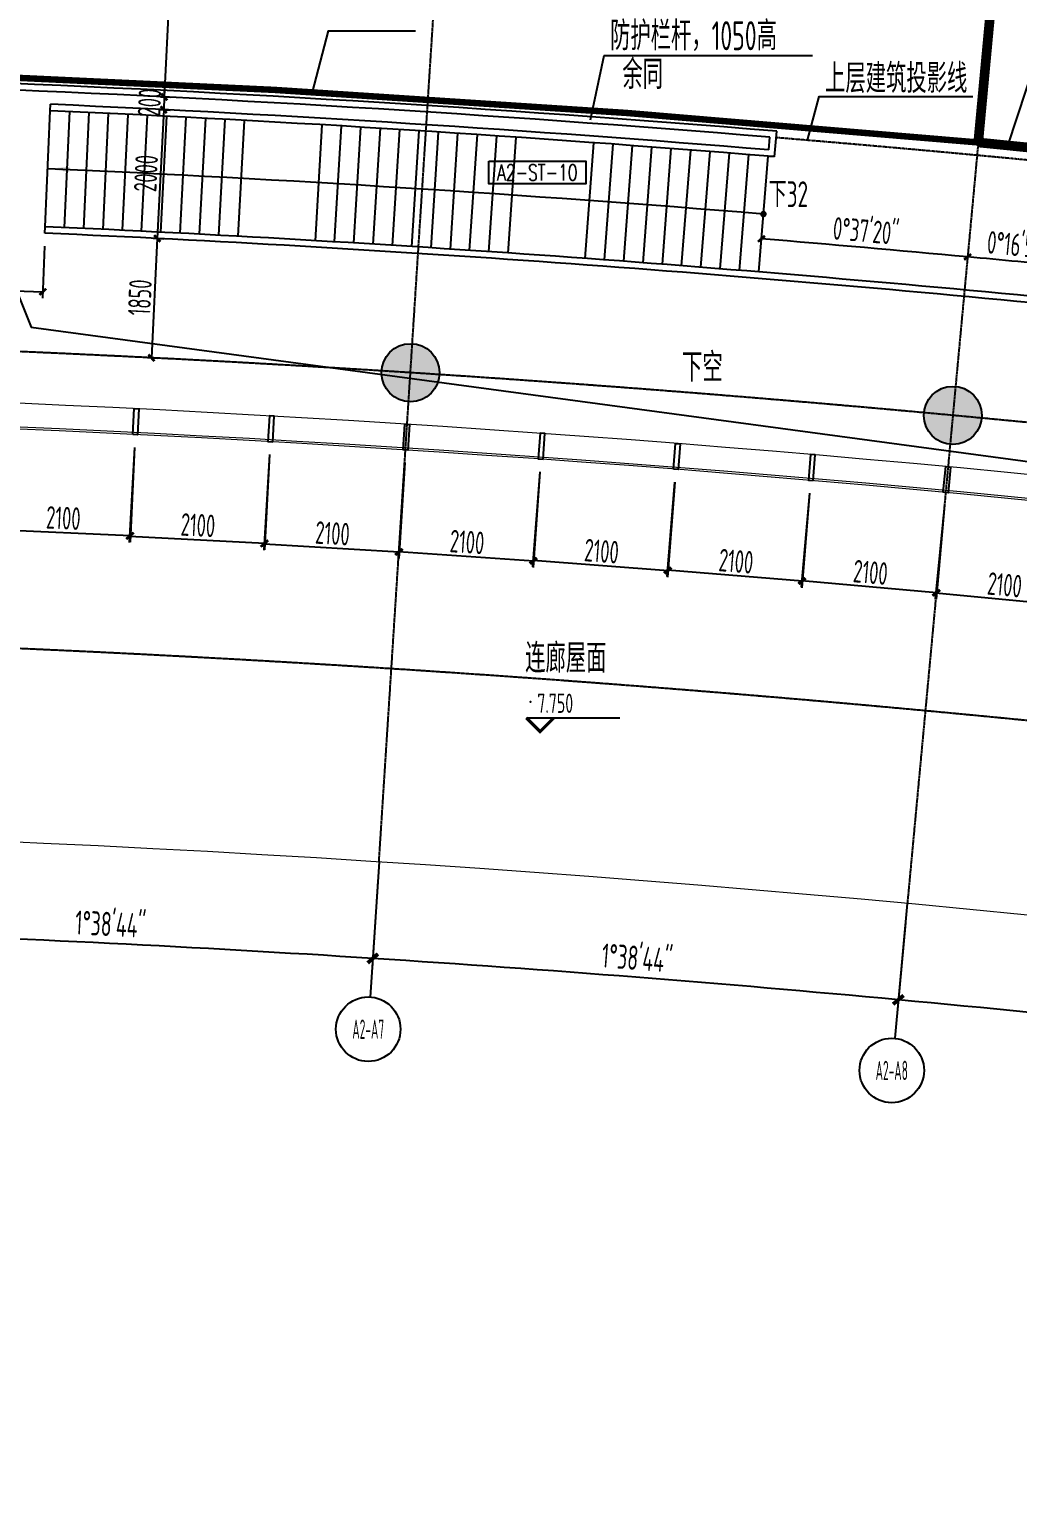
# Model space of a CAD drawing. Header units: millimetres. Extents: x 11515858 to 24947533, y -12784974 to -6116114.
# Drawn here: x 11791663 to 11806993, y -6418313 to -6395756 of the extents above; entities that cross this region are included whole.
import ezdxf
from ezdxf.enums import TextEntityAlignment as Align

# ---------------------------------------------------------------- set-up
doc = ezdxf.new("R2010")
doc.units = ezdxf.units.MM
doc.header["$LTSCALE"] = 10
for name, pattern in [('A2-RG-AXIS$0$CENTER', [2, 1.25, -0.25, 0.25, -0.25]), ('A2-RG-AXIS$0$DOTE', [2.42, 2, -0.2, 0.02, -0.2]), ('A2-RI-F2$0$DASHDOT2', [0.5, 0.25, -0.125, 0, -0.125]), ('A2-RI-F2$0$DASHED2', [0.375, 0.25, -0.125]), ('A2-RI-F2$0$HIDDEN2', [0.1875, 0.125, -0.0625])]:
    doc.linetypes.add(name, pattern=pattern)
for name, color, linetype in [('A2-RB-F2$0$$34$A-DIMS-100', 1, 'Continuous'), ('A2-RB-F2$0$A-DIMS-100', 1, 'Continuous'), ('A2-RG-AXIS$0$A-AXIS', 1, 'Continuous'), ('A2-RG-AXIS$0$A-DIMS-100', 1, 'Continuous'), ('A2-RG-AXIS$0$A-GRID', 1, 'A2-RG-AXIS$0$CENTER'), ('A2-RG-AXIS$0$A-SYMB', 4, 'Continuous'), ('A2-RI-F2$0$$1$A-SYMB-NUMB-T', 4, 'Continuous'), ('A2-RI-F2$0$$3$A-SYMB', 4, 'Continuous'), ('A2-RI-F2$0$A-DOOR-ROLL', 2, 'A2-RI-F2$0$DASHED2'), ('A2-RI-F2$0$A-FIRE', 30, 'Continuous'), ('A2-RI-F2$0$A-STRS', 50, 'Continuous'), ('A2-RI-F2$0$A-STRS-HRAL', 80, 'Continuous'), ('A2-RI-F2$0$A-SYMB', 4, 'Continuous'), ('A2-RI-F2$0$A-SYMB-AREA', 4, 'Continuous'), ('A2-RI-F2$0$A-SYMB-NAME', 4, 'Continuous'), ('A2-RI-F2$0$A-SYMB-VOID', 35, 'Continuous'), ('A2-RI-F2$0$an-flor-abov', 2, 'A2-RI-F2$0$HIDDEN2'), ('A2-RI-F2$0$an-wndw-mull-v', 3, 'Continuous'), ('A2-RS-F2$0$A-HATH-GRAY', 8, 'Continuous'), ('A2-RS-F2$0$A-WALL-CONC', 6, 'Continuous'), ('A2-RV-F2$0$A-STRS', 50, 'Continuous'), ('A2-RV-F2$0$A-STRS-HRAL', 80, 'Continuous'), ('A2-RV-F2$0$A-SYMB-AREA', 4, 'Continuous'), ('A2-RV-F2$0$A-SYMB-NAME', 4, 'Continuous'), ('A2-RV-F2$0$AUDIT_D_120618114340-341', 1, 'Continuous')]:
    doc.layers.add(name, color=color, linetype=linetype)
for name, color, linetype, lineweight in [('A2-RI-F2$0$A-DETL-LLIN', 3, 'Continuous', 5), ('A2-RI-F2$0$A-FLOR-STRS', 2, 'Continuous', 5), ('A2-RI-F2$0$A-GLAZ', 140, 'Continuous', 5)]:
    doc.layers.add(name, color=color, linetype=linetype, lineweight=lineweight)
doc.styles.add('A2-RB-F2$0$$0$XD2008', font='hzs.shx', dxfattribs={"width": 0.7, "bigfont": 'hztxt.shx'})
doc.styles.add('A2-RB-F2$0$XD2008', font='hzs.shx', dxfattribs={"width": 0.7, "bigfont": 'hztxt.shx'})
doc.styles.add('A2-RG-AXIS$0$ECADI', font='hzs.shx', dxfattribs={"width": 0.7, "bigfont": 'hztxt.shx'})
doc.styles.add('A2-RG-AXIS$0$XD2008', font='hzs.shx', dxfattribs={"width": 0.7, "bigfont": 'hztxt.shx'})
doc.styles.add('A2-RI-F2$0$$1$ECADI-TXT', font='simplex.shx', dxfattribs={"bigfont": 'hztxt.shx'})
doc.styles.add('A2-RI-F2$0$ECADI', font='hzs.shx', dxfattribs={"width": 0.7, "bigfont": 'hztxt.shx'})
doc.styles.add('A2-RI-F2$0$XD2008', font='hzs.shx', dxfattribs={"width": 0.7, "bigfont": 'hztxt.shx'})
doc.styles.add('A2-RV-F2$0$ECADI', font='hzs.shx', dxfattribs={"width": 0.7, "bigfont": 'hztxt.shx'})
doc.dimstyles.new('A2-RB-F2$0$$0$XD100$0', dxfattribs={"dimscale": 100, "dimtxt": 3.5, "dimasz": 1, "dimexe": 1, "dimexo": 2, "dimgap": 0.5, "dimtad": 1, "dimdec": 0, "dimdsep": 46, "dimtxsty": 'A2-RB-F2$0$$0$XD2008', "dimblk1": 'A2-RB-F2$0$$20$_ArchTick', "dimblk2": 'A2-RB-F2$0$$20$_ArchTick', "dimsah": 1, "dimcen": 2.5, "dimclrt": 4, "dimaunit": 1, "dimadec": 0, "dimazin": 0, "dimtfac": 1, "dimtdec": 0, "dimtix": 1, "dimtmove": 2, "dimatfit": 3, "dimfxl": 0, "dimtolj": 1, "dimtzin": 0, "dimarcsym": 0})
doc.dimstyles.new('A2-RB-F2$0$XD100$0', dxfattribs={"dimscale": 100, "dimtxt": 3.5, "dimasz": 1, "dimexe": 1, "dimexo": 2, "dimgap": 0.5, "dimtad": 1, "dimdec": 0, "dimdsep": 46, "dimtxsty": 'A2-RB-F2$0$XD2008', "dimblk1": 'A2-RB-F2$0$_ArchTick', "dimblk2": 'A2-RB-F2$0$_ArchTick', "dimsah": 1, "dimcen": 2.5, "dimclrt": 4, "dimaunit": 1, "dimadec": 0, "dimazin": 0, "dimtfac": 1, "dimtdec": 0, "dimtix": 1, "dimtmove": 1, "dimatfit": 3, "dimfxl": 0, "dimtolj": 1, "dimtzin": 0, "dimarcsym": 0})
doc.dimstyles.new('A2-RG-AXIS$0$XD150', dxfattribs={"dimscale": 300, "dimtxt": 2.5, "dimasz": 1.5, "dimexe": 1, "dimexo": 2, "dimgap": 0.5, "dimtad": 1, "dimdec": 0, "dimdsep": 46, "dimtxsty": 'A2-RG-AXIS$0$XD2008', "dimcen": 2.5, "dimclrt": 4, "dimaunit": 1, "dimadec": 3, "dimazin": 0, "dimtfac": 1, "dimtdec": 0, "dimtmove": 2, "dimatfit": 3, "dimfxl": 0, "dimtolj": 1, "dimtzin": 0, "dimarcsym": 0})

# ---------------------------------------------------------------- blocks, each defined once
blk = doc.blocks.new('A2-RG-AXIS$0$ECADI-TAG-GRID')
at = {"color": 13}
blk.add_circle((0, 0), 5, dxfattribs=at)
at = {"style": 'A2-RG-AXIS$0$ECADI', "width": 0.7}
blk.add_attdef('GRID', text='', height=5, dxfattribs=at).set_placement((0, 0), align=Align.MIDDLE)
blk = doc.blocks.new('A2-RG-AXIS$0$_ArchTick')
at = {"color": 0, "linetype": 'ByBlock', "const_width": 0.4}
blk.add_lwpolyline([(-0.5, -0.5), (0.5, 0.5)], dxfattribs=at)
blk = doc.blocks.new('*D1232')
at = {"layer": 'A2-RG-AXIS$0$A-DIMS-100', "color": 0, "lineweight": -2, "ltscale": 3, "transparency": 16777216}
for p, q in [((11788872, -6408559), (11788824, -6409908)), ((11797069, -6408968), (11796982, -6410315))]:
    blk.add_line(p, q, dxfattribs=at)
blk.add_arc((11778731, -6694179), 284600, 86.32117, 87.96659, dxfattribs=at)
at = {"layer": 'Defpoints', "color": 0, "ltscale": 3, "transparency": 16777216}
for p in [(11788882, -6408259), (11797088, -6408668), (11794272, -6410003), (11778731, -6694179)]:
    blk.add_point(p, dxfattribs=at)
at = {"layer": 'A2-RG-AXIS$0$A-DIMS-100', "color": 0, "lineweight": -2, "ltscale": 3, "transparency": 16777216, "xscale": 150, "yscale": 150, "zscale": 150}
for p, rotation in [((11788829, -6409758), 177.9665933294709), ((11796992, -6410165), 356.3211745693902)]:
    blk.add_blockref('A2-RG-AXIS$0$_ArchTick', p, dxfattribs=dict(at, rotation=rotation))
at = {"layer": 'A2-RG-AXIS$0$A-DIMS-100', "color": 4, "ltscale": 3, "transparency": 16777216, "insert": (11792927, -6409634), "char_height": 375, "attachment_point": 5, "rotation": 357.1439, "style": 'A2-RG-AXIS$0$XD2008'}
blk.add_mtext('\\A1;1°38\'44"', dxfattribs=at)
blk = doc.blocks.new('*D1234')
at = {"layer": 'A2-RG-AXIS$0$A-DIMS-100', "color": 0, "lineweight": -2, "ltscale": 3, "transparency": 16777216}
for p, q in [((11797069, -6408968), (11796982, -6410315)), ((11805251, -6409612), (11805125, -6410956))]:
    blk.add_line(p, q, dxfattribs=at)
blk.add_arc((11778731, -6694179), 284600, 84.67576, 86.32117, dxfattribs=at)
at = {"layer": 'Defpoints', "color": 0, "ltscale": 3, "transparency": 16777216}
for p in [(11797088, -6408668), (11805278, -6409313), (11802425, -6410567), (11778731, -6694179)]:
    blk.add_point(p, dxfattribs=at)
at = {"layer": 'A2-RG-AXIS$0$A-DIMS-100', "color": 0, "lineweight": -2, "ltscale": 3, "transparency": 16777216, "xscale": 150, "yscale": 150, "zscale": 150}
for p, rotation in [((11796992, -6410165), 176.3211745693895), ((11805139, -6410807), 354.6757558073726)]:
    blk.add_blockref('A2-RG-AXIS$0$_ArchTick', p, dxfattribs=dict(at, rotation=rotation))
at = {"layer": 'A2-RG-AXIS$0$A-DIMS-100', "color": 4, "ltscale": 3, "transparency": 16777216, "insert": (11801091, -6410159), "char_height": 375, "attachment_point": 5, "rotation": 355.4985, "style": 'A2-RG-AXIS$0$XD2008'}
blk.add_mtext('\\A1;1°38\'44"', dxfattribs=at)
blk = doc.blocks.new('*D1236')
at = {"layer": 'A2-RG-AXIS$0$A-DIMS-100', "color": 0, "lineweight": -2, "ltscale": 3, "transparency": 16777216}
for p, q in [((11805251, -6409612), (11805125, -6410956)), ((11813411, -6410491), (11813247, -6411831))]:
    blk.add_line(p, q, dxfattribs=at)
blk.add_arc((11778731, -6694179), 284600, 83.03033, 84.67575, dxfattribs=at)
at = {"layer": 'Defpoints', "color": 0, "ltscale": 3, "transparency": 16777216}
for p in [(11805278, -6409313), (11813447, -6410193), (11810559, -6411364), (11778731, -6694179)]:
    blk.add_point(p, dxfattribs=at)
at = {"layer": 'A2-RG-AXIS$0$A-DIMS-100', "color": 0, "lineweight": -2, "ltscale": 3, "transparency": 16777216, "xscale": 150, "yscale": 150, "zscale": 150}
for p, rotation in [((11805139, -6410807), 174.6757533726868), ((11813265, -6411682), 353.0303346106688)]:
    blk.add_blockref('A2-RG-AXIS$0$_ArchTick', p, dxfattribs=dict(at, rotation=rotation))
at = {"layer": 'A2-RG-AXIS$0$A-DIMS-100', "color": 4, "ltscale": 3, "transparency": 16777216, "insert": (11809237, -6410919), "char_height": 375, "attachment_point": 5, "rotation": 353.853, "style": 'A2-RG-AXIS$0$XD2008'}
blk.add_mtext('\\A1;1°38\'44"', dxfattribs=at)
blk = doc.blocks.new('A2-RV-F2$0$5erhfh')
at = {"layer": 'A2-RV-F2$0$A-SYMB-AREA', "style": 'A2-RV-F2$0$ECADI', "width": 0.7}
blk.add_attdef('340M2', text='', height=2.5, dxfattribs=at).set_placement((0, 1.25), align=Align.MIDDLE_LEFT)
at = {"layer": 'A2-RV-F2$0$A-SYMB-NAME', "style": 'A2-RV-F2$0$ECADI', "width": 0.7}
blk.add_attdef('CHINESENAME', (-12.29, 3.09), '', height=4.5, dxfattribs=at)
blk = doc.blocks.new('A2-RV-F2')
at = {"layer": 'A2-RV-F2$0$A-STRS'}
blk.add_line((11802676, -6399497), (11802821, -6397703), dxfattribs=at)
for points in [[(11791912, -6398820), (11791992, -6397022)], [(11792211, -6398834), (11792293, -6397036)], [(11792511, -6398848), (11792595, -6397050)], [(11792810, -6398862), (11792896, -6397064)], [(11793109, -6398876), (11793197, -6397078)], [(11793408, -6398891), (11793498, -6397093)], [(11793708, -6398906), (11793799, -6397108)], [(11794007, -6398921), (11794100, -6397124)], [(11794306, -6398937), (11794401, -6397139)], [(11794605, -6398953), (11794702, -6397155)], [(11794904, -6398969), (11795003, -6397172)], [(11796101, -6399037), (11796207, -6397240)], [(11796400, -6399055), (11796507, -6397258)], [(11796699, -6399073), (11796808, -6397276)], [(11796998, -6399091), (11797109, -6397295)], [(11797297, -6399110), (11797410, -6397313)], [(11797596, -6399129), (11797711, -6397332)], [(11797895, -6399148), (11798012, -6397352)], [(11798194, -6399168), (11798312, -6397372)], [(11798493, -6399187), (11798613, -6397392)], [(11798792, -6399208), (11798914, -6397412)], [(11799091, -6399228), (11799215, -6397432)], [(11800286, -6399313), (11800417, -6397518)], [(11800585, -6399335), (11800718, -6397540)], [(11800884, -6399357), (11801018, -6397562)], [(11801182, -6399380), (11801319, -6397585)], [(11801481, -6399403), (11801619, -6397608)], [(11801780, -6399426), (11801920, -6397631)], [(11802078, -6399449), (11802220, -6397655)], [(11802377, -6399473), (11802521, -6397679)], [(11802974, -6399522), (11803122, -6397728)]]:
    blk.add_lwpolyline(points, dxfattribs=at)
at = {"layer": 'A2-RV-F2$0$A-STRS-HRAL', "ltscale": 0.25}
for p, q in [((11791992, -6397022), (11791997, -6396922)), ((11791908, -6398920), (11791912, -6398820))]:
    blk.add_line(p, q, dxfattribs=at)
for points in [[(11803122, -6397728, 0.009374), (11791992, -6397022)], [(11807714, -6400051, 0.013407), (11791908, -6398920)], [(11807724, -6399951, 0.013407), (11791912, -6398820)]]:
    blk.add_lwpolyline(points, format="xyb", dxfattribs=at)
blk.add_arc((11778739, -6694177), 297550, 85.29807, 87.4463, dxfattribs=at)
at = {"layer": 'A2-RV-F2$0$AUDIT_D_120618114340-341', "extrusion": (0, 0, -1), "const_width": 50}
blk.add_lwpolyline([(-11803066, -6398607, 1), (-11803030, -6398642, 1)], format="xyb", close=True, dxfattribs=at)
at = {"layer": 'A2-RV-F2$0$AUDIT_D_120618114340-341'}
blk.add_arc((11778739, -6694177), 296550, 85.29807, 87.4463, dxfattribs=at)
at = {"layer": 'A2-RV-F2$0$AUDIT_D_120618114340-341', "extrusion": (0, 0, -1)}
blk.add_solid([(-11792287, -6397975), (-11792290, -6397891), (-11791952, -6397921)], dxfattribs=at)
ref = blk.add_blockref('A2-RV-F2$0$5erhfh', (11804886, -6398608), dxfattribs=dict(xscale=100, yscale=100, zscale=100))
ref.add_attrib('CHINESENAME', '下32', (11803129, -6398516), dxfattribs={"layer": 'A2-RV-F2$0$A-SYMB-NAME', "height": 400, "style": 'A2-RV-F2$0$ECADI', "width": 0.7})
blk = doc.blocks.new('A2-RB-F2$0$_ArchTick')
at = {"color": 0, "linetype": 'ByBlock', "const_width": 0.4}
blk.add_lwpolyline([(-0.5, -0.5), (0.5, 0.5)], dxfattribs=at)
blk = doc.blocks.new('*D1803')
at = {"layer": 'A2-RB-F2$0$A-DIMS-100', "color": 0, "lineweight": -2, "transparency": 16777216}
for p, q in [((11790110, -6399059), (11790082, -6399868)), ((11791901, -6399120), (11791873, -6399930)), ((11790085, -6399769), (11791876, -6399830))]:
    blk.add_line(p, q, dxfattribs=at)
at = {"layer": 'Defpoints', "color": 0, "transparency": 16777216}
for p in [(11790116, -6398859), (11791908, -6398920), (11791876, -6399830)]:
    blk.add_point(p, dxfattribs=at)
at = {"layer": 'A2-RB-F2$0$A-DIMS-100', "color": 0, "lineweight": -2, "transparency": 16777216, "xscale": 100, "yscale": 100, "zscale": 100}
for p, rotation in [((11790085, -6399769), 178.0366579904577), ((11791876, -6399830), 358.0366579904577)]:
    blk.add_blockref('A2-RB-F2$0$_ArchTick', p, dxfattribs=dict(at, rotation=rotation))
at = {"layer": 'A2-RB-F2$0$A-DIMS-100', "color": 4, "transparency": 16777216, "insert": (11790989, -6399574), "char_height": 350, "attachment_point": 5, "rotation": 358.0367, "style": 'A2-RB-F2$0$XD2008'}
blk.add_mtext('\\A1;1792', dxfattribs=at)
blk = doc.blocks.new('*D1804')
at = {"layer": 'A2-RB-F2$0$A-DIMS-100', "color": 0, "lineweight": -2, "transparency": 16777216}
for p, q in [((11793911, -6393762), (11793759, -6396808)), ((11793849, -6393759), (11794011, -6393767)), ((11793698, -6396805), (11793859, -6396813))]:
    blk.add_line(p, q, dxfattribs=at)
at = {"layer": 'Defpoints', "color": 0, "transparency": 16777216}
for p in [(11793649, -6393749), (11793498, -6396795), (11793759, -6396808)]:
    blk.add_point(p, dxfattribs=at)
at = {"layer": 'A2-RB-F2$0$A-DIMS-100', "color": 0, "lineweight": -2, "transparency": 16777216, "xscale": 100, "yscale": 100, "zscale": 100}
for p, rotation in [((11793911, -6393762), 87.1571578626496), ((11793759, -6396808), 267.1571578626496)]:
    blk.add_blockref('A2-RB-F2$0$_ArchTick', p, dxfattribs=dict(at, rotation=rotation))
at = {"layer": 'A2-RB-F2$0$A-DIMS-100', "color": 4, "transparency": 16777216, "insert": (11793610, -6395274), "char_height": 350, "attachment_point": 5, "rotation": 87.1572, "style": 'A2-RB-F2$0$XD2008'}
blk.add_mtext('\\A1;3050', dxfattribs=at)
blk = doc.blocks.new('*D1832')
at = {"layer": 'A2-RB-F2$0$A-DIMS-100', "color": 0, "lineweight": -2, "transparency": 16777216}
for p, q in [((11805853, -6403140), (11805712, -6404595)), ((11807943, -6403343), (11807802, -6404798)), ((11805721, -6404496), (11807811, -6404699))]:
    blk.add_line(p, q, dxfattribs=at)
at = {"layer": 'Defpoints', "color": 0, "transparency": 16777216}
for p in [(11805872, -6402941), (11807962, -6403144), (11807811, -6404699)]:
    blk.add_point(p, dxfattribs=at)
at = {"layer": 'A2-RB-F2$0$A-DIMS-100', "color": 0, "lineweight": -2, "transparency": 16777216, "xscale": 100, "yscale": 100, "zscale": 100}
for p, rotation in [((11805721, -6404496), 174.4515361555183), ((11807811, -6404699), 354.4515361555183)]:
    blk.add_blockref('A2-RB-F2$0$_ArchTick', p, dxfattribs=dict(at, rotation=rotation))
at = {"layer": 'A2-RB-F2$0$A-DIMS-100', "color": 4, "transparency": 16777216, "insert": (11806788, -6404373), "char_height": 350, "attachment_point": 5, "rotation": 354.4515, "style": 'A2-RB-F2$0$XD2008'}
blk.add_mtext('\\A1;2100', dxfattribs=at)
blk = doc.blocks.new('*D1764')
at = {"layer": 'A2-RB-F2$0$A-DIMS-100', "color": 0, "lineweight": -2, "transparency": 16777216}
for p, q in [((11791198, -6402145), (11791131, -6403613)), ((11793296, -6402242), (11793229, -6403710)), ((11791135, -6403513), (11793233, -6403610))]:
    blk.add_line(p, q, dxfattribs=at)
at = {"layer": 'Defpoints', "color": 0, "transparency": 16777216}
for p in [(11791208, -6401946), (11793305, -6402042), (11793233, -6403610)]:
    blk.add_point(p, dxfattribs=at)
at = {"layer": 'A2-RB-F2$0$A-DIMS-100', "color": 0, "lineweight": -2, "transparency": 16777216, "xscale": 100, "yscale": 100, "zscale": 100}
for p, rotation in [((11791135, -6403513), 177.3681216266488), ((11793233, -6403610), 357.3681216266488)]:
    blk.add_blockref('A2-RB-F2$0$_ArchTick', p, dxfattribs=dict(at, rotation=rotation))
at = {"layer": 'A2-RB-F2$0$A-DIMS-100', "color": 4, "transparency": 16777216, "insert": (11792195, -6403337), "char_height": 350, "attachment_point": 5, "rotation": 357.3681, "style": 'A2-RB-F2$0$XD2008'}
blk.add_mtext('\\A1;2100', dxfattribs=at)
blk = doc.blocks.new('*D1765')
at = {"layer": 'A2-RB-F2$0$A-DIMS-100', "color": 0, "lineweight": -2, "transparency": 16777216}
for p, q in [((11793295, -6402242), (11793216, -6403717)), ((11795392, -6402354), (11795313, -6403829)), ((11793221, -6403617), (11795318, -6403729))]:
    blk.add_line(p, q, dxfattribs=at)
at = {"layer": 'Defpoints', "color": 0, "transparency": 16777216}
for p in [(11793305, -6402042), (11795402, -6402154), (11795318, -6403729)]:
    blk.add_point(p, dxfattribs=at)
at = {"layer": 'A2-RB-F2$0$A-DIMS-100', "color": 0, "lineweight": -2, "transparency": 16777216, "xscale": 100, "yscale": 100, "zscale": 100}
for p, rotation in [((11793221, -6403617), 176.9382051609587), ((11795318, -6403729), 356.9382051609587)]:
    blk.add_blockref('A2-RB-F2$0$_ArchTick', p, dxfattribs=dict(at, rotation=rotation))
at = {"layer": 'A2-RB-F2$0$A-DIMS-100', "color": 4, "transparency": 16777216, "insert": (11794282, -6403448), "char_height": 350, "attachment_point": 5, "rotation": 356.9382, "style": 'A2-RB-F2$0$XD2008'}
blk.add_mtext('\\A1;2100', dxfattribs=at)
blk = doc.blocks.new('*D1766')
at = {"layer": 'A2-RB-F2$0$A-DIMS-100', "color": 0, "lineweight": -2, "transparency": 16777216}
for p, q in [((11795390, -6402354), (11795300, -6403836)), ((11797486, -6402481), (11797396, -6403963)), ((11795306, -6403736), (11797403, -6403863))]:
    blk.add_line(p, q, dxfattribs=at)
at = {"layer": 'Defpoints', "color": 0, "transparency": 16777216}
for p in [(11795402, -6402154), (11797499, -6402281), (11797403, -6403863)]:
    blk.add_point(p, dxfattribs=at)
at = {"layer": 'A2-RB-F2$0$A-DIMS-100', "color": 0, "lineweight": -2, "transparency": 16777216, "xscale": 100, "yscale": 100, "zscale": 100}
for p, rotation in [((11795306, -6403736), 176.5268479951667), ((11797403, -6403863), 356.5268479951667)]:
    blk.add_blockref('A2-RB-F2$0$_ArchTick', p, dxfattribs=dict(at, rotation=rotation))
at = {"layer": 'A2-RB-F2$0$A-DIMS-100', "color": 4, "transparency": 16777216, "insert": (11796368, -6403575), "char_height": 350, "attachment_point": 5, "rotation": 356.5268, "style": 'A2-RB-F2$0$XD2008'}
blk.add_mtext('\\A1;2100', dxfattribs=at)
blk = doc.blocks.new('*D1767')
at = {"layer": 'A2-RB-F2$0$A-DIMS-100', "color": 0, "lineweight": -2, "transparency": 16777216}
for p, q in [((11803763, -6402953), (11803633, -6404410)), ((11805855, -6403140), (11805725, -6404597)), ((11805733, -6404497), (11803642, -6404310))]:
    blk.add_line(p, q, dxfattribs=at)
at = {"layer": 'Defpoints', "color": 0, "transparency": 16777216}
for p in [(11803781, -6402754), (11805872, -6402941), (11803642, -6404310)]:
    blk.add_point(p, dxfattribs=at)
at = {"layer": 'A2-RB-F2$0$A-DIMS-100', "color": 0, "lineweight": -2, "transparency": 16777216, "xscale": 100, "yscale": 100, "zscale": 100}
for p, rotation in [((11803642, -6404310), 174.899973557483), ((11805733, -6404497), 354.899973557483)]:
    blk.add_blockref('A2-RB-F2$0$_ArchTick', p, dxfattribs=dict(at, rotation=rotation))
at = {"layer": 'A2-RB-F2$0$A-DIMS-100', "color": 4, "transparency": 16777216, "insert": (11804708, -6404180), "char_height": 350, "attachment_point": 5, "rotation": 354.9, "style": 'A2-RB-F2$0$XD2008'}
blk.add_mtext('\\A1;2100', dxfattribs=at)
blk = doc.blocks.new('*D1768')
at = {"layer": 'A2-RB-F2$0$A-DIMS-100', "color": 0, "lineweight": -2, "transparency": 16777216}
for p, q in [((11801671, -6402780), (11801550, -6404245)), ((11803764, -6402953), (11803643, -6404418)), ((11803651, -6404318), (11801559, -6404145))]:
    blk.add_line(p, q, dxfattribs=at)
at = {"layer": 'Defpoints', "color": 0, "transparency": 16777216}
for p in [(11801688, -6402581), (11803781, -6402754), (11801559, -6404145)]:
    blk.add_point(p, dxfattribs=at)
at = {"layer": 'A2-RB-F2$0$A-DIMS-100', "color": 0, "lineweight": -2, "transparency": 16777216, "xscale": 100, "yscale": 100, "zscale": 100}
for p, rotation in [((11801559, -6404145), 175.2742250640415), ((11803651, -6404318), 355.2742250640416)]:
    blk.add_blockref('A2-RB-F2$0$_ArchTick', p, dxfattribs=dict(at, rotation=rotation))
at = {"layer": 'A2-RB-F2$0$A-DIMS-100', "color": 4, "transparency": 16777216, "insert": (11802624, -6404007), "char_height": 350, "attachment_point": 5, "rotation": 355.2742, "style": 'A2-RB-F2$0$XD2008'}
blk.add_mtext('\\A1;2100', dxfattribs=at)
blk = doc.blocks.new('*D1769')
at = {"layer": 'A2-RB-F2$0$A-DIMS-100', "color": 0, "lineweight": -2, "transparency": 16777216}
for p, q in [((11799579, -6402623), (11799468, -6404096)), ((11801673, -6402780), (11801562, -6404253)), ((11801570, -6404154), (11799476, -6403996))]:
    blk.add_line(p, q, dxfattribs=at)
at = {"layer": 'Defpoints', "color": 0, "transparency": 16777216}
for p in [(11799594, -6402424), (11801688, -6402581), (11799476, -6403996)]:
    blk.add_point(p, dxfattribs=at)
at = {"layer": 'A2-RB-F2$0$A-DIMS-100', "color": 0, "lineweight": -2, "transparency": 16777216, "xscale": 100, "yscale": 100, "zscale": 100}
for p, rotation in [((11799476, -6403996), 175.7041415297528), ((11801570, -6404154), 355.7041415297528)]:
    blk.add_blockref('A2-RB-F2$0$_ArchTick', p, dxfattribs=dict(at, rotation=rotation))
at = {"layer": 'A2-RB-F2$0$A-DIMS-100', "color": 4, "transparency": 16777216, "insert": (11800539, -6403851), "char_height": 350, "attachment_point": 5, "rotation": 355.7041, "style": 'A2-RB-F2$0$XD2008'}
blk.add_mtext('\\A1;2100', dxfattribs=at)
blk = doc.blocks.new('*D1770')
at = {"layer": 'A2-RB-F2$0$A-DIMS-100', "color": 0, "lineweight": -2, "transparency": 16777216}
for p, q in [((11797485, -6402481), (11797384, -6403962)), ((11799580, -6402623), (11799480, -6404105)), ((11799486, -6404005), (11797391, -6403862))]:
    blk.add_line(p, q, dxfattribs=at)
at = {"layer": 'Defpoints', "color": 0, "transparency": 16777216}
for p in [(11797499, -6402281), (11799594, -6402424), (11797391, -6403862)]:
    blk.add_point(p, dxfattribs=at)
at = {"layer": 'A2-RB-F2$0$A-DIMS-100', "color": 0, "lineweight": -2, "transparency": 16777216, "xscale": 100, "yscale": 100, "zscale": 100}
for p, rotation in [((11797391, -6403862), 176.1154986955252), ((11799486, -6404005), 356.1154986955252)]:
    blk.add_blockref('A2-RB-F2$0$_ArchTick', p, dxfattribs=dict(at, rotation=rotation))
at = {"layer": 'A2-RB-F2$0$A-DIMS-100', "color": 4, "transparency": 16777216, "insert": (11798454, -6403709), "char_height": 350, "attachment_point": 5, "rotation": 356.1155, "style": 'A2-RB-F2$0$XD2008'}
blk.add_mtext('\\A1;2100', dxfattribs=at)
blk = doc.blocks.new('A2-RB-F2$0$$20$_ArchTick')
at = {"color": 0, "linetype": 'ByBlock', "const_width": 0.4}
blk.add_lwpolyline([(-0.5, -0.5), (0.5, 0.5)], dxfattribs=at)
blk = doc.blocks.new('*D2093')
at = {"layer": 'A2-RB-F2$0$$34$A-DIMS-100', "color": 0, "lineweight": -2, "transparency": 16777216}
blk.add_arc((11778794, -6693505), 295491, 84.67576, 85.29788, dxfattribs=at)
at = {"layer": 'Defpoints', "color": 0, "transparency": 16777216}
for p in [(11809009, -6369287), (11803122, -6397728), (11805148, -6399191), (11802974, -6399522), (11805278, -6409313)]:
    blk.add_point(p, dxfattribs=at)
at = {"layer": 'A2-RB-F2$0$$34$A-DIMS-100', "color": 0, "lineweight": -2, "transparency": 16777216, "xscale": 100, "yscale": 100, "zscale": 100}
for p, rotation in [((11803017, -6399008), 175.2978833701957), ((11806213, -6399288), 354.6757551522803)]:
    blk.add_blockref('A2-RB-F2$0$$20$_ArchTick', p, dxfattribs=dict(at, rotation=rotation))
at = {"layer": 'A2-RB-F2$0$$34$A-DIMS-100', "color": 4, "transparency": 16777216, "insert": (11804638, -6398886), "char_height": 350, "attachment_point": 5, "rotation": 354.9868, "style": 'A2-RB-F2$0$$0$XD2008'}
blk.add_mtext('\\A1;0°37\'20"', dxfattribs=at)
blk = doc.blocks.new('*D2094')
at = {"layer": 'A2-RB-F2$0$$34$A-DIMS-100', "color": 0, "lineweight": -2, "transparency": 16777216}
blk.add_arc((11776657, -6716435), 318521, 84.39362, 84.67576, dxfattribs=at)
at = {"layer": 'Defpoints', "color": 0, "transparency": 16777216}
for p in [(11809009, -6369287), (11807899, -6398160), (11807254, -6399387), (11807724, -6399951), (11805278, -6409313)]:
    blk.add_point(p, dxfattribs=at)
at = {"layer": 'A2-RB-F2$0$$34$A-DIMS-100', "color": 0, "lineweight": -2, "transparency": 16777216, "xscale": 100, "yscale": 100, "zscale": 100}
for p, rotation in [((11806213, -6399288), 174.6757551522774), ((11807774, -6399438), 354.3936232043588)]:
    blk.add_blockref('A2-RB-F2$0$$20$_ArchTick', p, dxfattribs=dict(at, rotation=rotation))
at = {"layer": 'A2-RB-F2$0$$34$A-DIMS-100', "color": 4, "transparency": 16777216, "insert": (11807018, -6399105), "char_height": 350, "attachment_point": 5, "rotation": 354.5347, "style": 'A2-RB-F2$0$$0$XD2008'}
blk.add_mtext('\\A1;0°16\'56"', dxfattribs=at)
blk = doc.blocks.new('*D2100')
at = {"layer": 'A2-RB-F2$0$A-DIMS-100', "color": 0, "lineweight": -2, "transparency": 16777216}
for p, q in [((11793759, -6396808), (11793764, -6396708)), ((11793698, -6396805), (11793859, -6396813)), ((11793759, -6396808), (11793750, -6397006)), ((11793688, -6397003), (11793849, -6397011)), ((11793750, -6397006), (11793745, -6397105))]:
    blk.add_line(p, q, dxfattribs=at)
at = {"layer": 'Defpoints', "color": 0, "transparency": 16777216}
for p in [(11793498, -6396795), (11793488, -6396993), (11793750, -6397006)]:
    blk.add_point(p, dxfattribs=at)
at = {"layer": 'A2-RB-F2$0$A-DIMS-100', "color": 0, "lineweight": -2, "transparency": 16777216, "xscale": 100, "yscale": 100, "zscale": 100}
for p, rotation in [((11793759, -6396808), 267.1587727854271), ((11793750, -6397006), 87.15877278542705)]:
    blk.add_blockref('A2-RB-F2$0$_ArchTick', p, dxfattribs=dict(at, rotation=rotation))
at = {"layer": 'A2-RB-F2$0$A-DIMS-100', "color": 4, "transparency": 16777216, "insert": (11793530, -6396896), "char_height": 350, "attachment_point": 5, "rotation": 87.1588, "style": 'A2-RB-F2$0$XD2008'}
blk.add_mtext('\\A1;200', dxfattribs=at)
blk = doc.blocks.new('*D2101')
at = {"layer": 'A2-RB-F2$0$A-DIMS-100', "color": 0, "lineweight": -2, "transparency": 16777216}
for p, q in [((11793750, -6397006), (11793650, -6399003)), ((11793688, -6397003), (11793849, -6397011)), ((11793589, -6399000), (11793750, -6399008))]:
    blk.add_line(p, q, dxfattribs=at)
at = {"layer": 'Defpoints', "color": 0, "transparency": 16777216}
for p in [(11793488, -6396993), (11793389, -6398990), (11793650, -6399003)]:
    blk.add_point(p, dxfattribs=at)
at = {"layer": 'A2-RB-F2$0$A-DIMS-100', "color": 0, "lineweight": -2, "transparency": 16777216, "xscale": 100, "yscale": 100, "zscale": 100}
for p, rotation in [((11793750, -6397006), 87.15877278575012), ((11793650, -6399003), 267.1587727857501)]:
    blk.add_blockref('A2-RB-F2$0$_ArchTick', p, dxfattribs=dict(at, rotation=rotation))
at = {"layer": 'A2-RB-F2$0$A-DIMS-100', "color": 4, "transparency": 16777216, "insert": (11793475, -6397993), "char_height": 350, "attachment_point": 5, "rotation": 87.1588, "style": 'A2-RB-F2$0$XD2008'}
blk.add_mtext('\\A1;2000', dxfattribs=at)
blk = doc.blocks.new('*D2102')
at = {"layer": 'A2-RB-F2$0$A-DIMS-100', "color": 0, "lineweight": -2, "transparency": 16777216}
for p, q in [((11793589, -6399000), (11793750, -6399008)), ((11793651, -6399003), (11793559, -6400853)), ((11793497, -6400850), (11793659, -6400858))]:
    blk.add_line(p, q, dxfattribs=at)
at = {"layer": 'Defpoints', "color": 0, "transparency": 16777216}
for p in [(11793389, -6398990), (11793297, -6400840), (11793559, -6400853)]:
    blk.add_point(p, dxfattribs=at)
at = {"layer": 'A2-RB-F2$0$A-DIMS-100', "color": 0, "lineweight": -2, "transparency": 16777216, "xscale": 100, "yscale": 100, "zscale": 100}
for p, rotation in [((11793651, -6399003), 87.15714505174918), ((11793559, -6400853), 267.1571450517492)]:
    blk.add_blockref('A2-RB-F2$0$_ArchTick', p, dxfattribs=dict(at, rotation=rotation))
at = {"layer": 'A2-RB-F2$0$A-DIMS-100', "color": 4, "transparency": 16777216, "insert": (11793380, -6399917), "char_height": 350, "attachment_point": 5, "rotation": 87.1571, "style": 'A2-RB-F2$0$XD2008'}
blk.add_mtext('\\A1;1850', dxfattribs=at)
blk = doc.blocks.new('A2-RS-F2')
at = {"layer": 'A2-RS-F2$0$A-HATH-GRAY', "ltscale": 3}
h = blk.add_hatch(color=256, dxfattribs=at)
h.paths.add_polyline_path([(11780371, -6378133), (11781371, -6378140), (11781380, -6376840), (11780380, -6376833)])
h.paths.add_polyline_path([(11771295, -6378216), (11772295, -6378194), (11772267, -6376895), (11771267, -6376916)])
h.paths.add_polyline_path([(11789445, -6378310), (11790445, -6378346), (11790491, -6377046), (11789491, -6377011)])
h.paths.add_polyline_path([(11794061, -6377996), (11794660, -6378034), (11794711, -6377236), (11794112, -6377197)])
h.paths.add_polyline_path([(11762226, -6378560), (11763225, -6378509), (11763159, -6377211), (11762160, -6377261)])
h.paths.add_polyline_path([(11756054, -6378846), (11756851, -6378783), (11756756, -6377587), (11755959, -6377650)])
h.paths.add_polyline_path([(11801644, -6378462), (11802243, -6378500), (11802294, -6377702), (11801696, -6377663)])
h.paths.add_polyline_path([(11751557, -6379698), (11752355, -6379635), (11752220, -6377940), (11751422, -6378003)])
h.paths.add_polyline_path([(11807664, -6379406), (11808460, -6379480), (11808572, -6378285), (11807775, -6378211)])
h.paths.add_polyline_path([(11816585, -6380403), (11817577, -6380525), (11817736, -6379235), (11816743, -6379113)])
h.paths.add_polyline_path([(11825579, -6381619), (11826568, -6381768), (11826763, -6380483), (11825774, -6380333)])
h.paths.add_polyline_path([(11793833, -6381539), (11794432, -6381577), (11794483, -6380779), (11793885, -6380740)])
h.paths.add_polyline_path([(11801417, -6382005), (11802015, -6382043), (11802067, -6381245), (11801468, -6381206)])
h.paths.add_polyline_path([(11834536, -6383085), (11835520, -6383263), (11835752, -6381984), (11834768, -6381806)])
h.paths.add_polyline_path([(11843442, -6384837), (11844420, -6385043), (11844688, -6383771), (11843710, -6383565)])
h.paths.add_polyline_path([(11849707, -6386048), (11850486, -6386227), (11850721, -6385255), (11849941, -6385076)])
h.paths.add_polyline_path([(11756691, -6386871), (11757489, -6386806), (11757394, -6385612), (11756597, -6385675)])
h.paths.add_polyline_path([(11752176, -6387474), (11752973, -6387410), (11752838, -6385716), (11752041, -6385779)])
h.paths.add_polyline_path([(11854132, -6387107), (11854912, -6387286), (11855146, -6386314), (11854366, -6386134)])
h.paths.add_polyline_path([(11793236, -6390821), (11793835, -6390859), (11793887, -6390061), (11793288, -6390022)])
h.paths.add_polyline_path([(11800820, -6391286), (11801419, -6391324), (11801470, -6390526), (11800871, -6390487)])
h.paths.add_polyline_path([(11847832, -6393825), (11848612, -6394005), (11848846, -6393033), (11848067, -6392853)])
h.paths.add_polyline_path([(11780263, -6394032), (11781263, -6394039), (11781272, -6392739), (11780272, -6392732)])
h.paths.add_polyline_path([(11771644, -6394112), (11772644, -6394090), (11772615, -6392791), (11771616, -6392812)])
h.paths.add_polyline_path([(11788881, -6394200), (11789880, -6394236), (11789926, -6392936), (11788927, -6392901)])
h.paths.add_polyline_path([(11793009, -6394364), (11793607, -6394402), (11793659, -6393604), (11793060, -6393565)])
h.paths.add_polyline_path([(11763031, -6394440), (11764030, -6394389), (11763964, -6393090), (11762965, -6393141)])
h.paths.add_polyline_path([(11757323, -6394797), (11758120, -6394731), (11758025, -6393537), (11757227, -6393600)])
h.paths.add_polyline_path([(11800592, -6394829), (11801191, -6394867), (11801242, -6394069), (11800643, -6394030)])
h.paths.add_polyline_path([(11852257, -6394884), (11853037, -6395064), (11853271, -6394091), (11852492, -6393912)])
h.paths.add_polyline_path([(11752786, -6395149), (11753584, -6395086), (11753449, -6393391), (11752652, -6393455)])
h.paths.add_polyline_path([(11806189, -6395237), (11806985, -6395311), (11807096, -6394116), (11806300, -6394042)])
h.paths.add_polyline_path([(11814656, -6396186), (11815648, -6396307), (11815806, -6395017), (11814813, -6394896)])
h.paths.add_polyline_path([(11823198, -6397340), (11824186, -6397490), (11824381, -6396205), (11823392, -6396055)])
h.paths.add_polyline_path([(11831682, -6398729), (11832663, -6398921), (11832913, -6397645), (11831931, -6397453)])
h.paths.add_polyline_path([(11840164, -6400383), (11841142, -6400589), (11841411, -6399317), (11840432, -6399110)])
edge = h.paths.add_edge_path()
edge.add_arc((11772286, -6400549), 450, 0, 360)
edge = h.paths.add_edge_path()
edge.add_arc((11789152, -6400664), 450, 0, 360)
edge = h.paths.add_edge_path()
edge.add_arc((11763857, -6400856), 450, 0, 360)
h.paths.add_polyline_path([(11845946, -6401652), (11846725, -6401831), (11846960, -6400859), (11846180, -6400679)])
edge = h.paths.add_edge_path()
edge.add_arc((11797576, -6401084), 450, 0, 360)
edge = h.paths.add_edge_path()
edge.add_arc((11755441, -6401404), 451, 0, 360)
edge = h.paths.add_edge_path()
edge.add_arc((11805984, -6401746), 450, 0, 360)
h.paths.add_polyline_path([(11850371, -6402710), (11851151, -6402890), (11851385, -6401917), (11850605, -6401738)])
edge = h.paths.add_edge_path()
edge.add_arc((11814369, -6402649), 450, 0, 360)
edge = h.paths.add_edge_path()
edge.add_arc((11822726, -6403793), 450, 0, 360)
edge = h.paths.add_edge_path()
edge.add_arc((11831046, -6405176), 450, 0, 360)
edge = h.paths.add_edge_path()
edge.add_arc((11839323, -6406797), 451, 0, 360)
edge = h.paths.add_edge_path()
edge.add_arc((11847549, -6408655), 451, 0, 360)
edge = h.paths.add_edge_path()
edge.add_arc((11780719, -6400485), 450, 0, 360)
at = {"layer": 'A2-RS-F2$0$A-WALL-CONC'}
for centre in [(11797576, -6401084), (11805984, -6401746)]:
    blk.add_circle(centre, 450, dxfattribs=at)
blk = doc.blocks.new('A2-RI-F2$0$5erhfh')
at = {"layer": 'A2-RI-F2$0$A-SYMB-AREA', "style": 'A2-RI-F2$0$ECADI', "width": 0.7}
blk.add_attdef('340M2', text='', height=2.5, dxfattribs=at).set_placement((0, 1.25), align=Align.MIDDLE_LEFT)
at = {"layer": 'A2-RI-F2$0$A-SYMB-NAME', "style": 'A2-RI-F2$0$ECADI', "width": 0.7}
blk.add_attdef('CHINESENAME', (-12.29, 3.09), '', height=4.5, dxfattribs=at)
blk = doc.blocks.new('A2-RI-F2$0$ECADI-TAG-HGHT（国标）')
at = {"color": 1}
blk.add_line((-2.12, 2.12), (12.35, 2.12), dxfattribs=at)
at = {"color": 1, "const_width": 0.5}
blk.add_lwpolyline([(-2.12, 2.12), (0, 0), (2.12, 2.12)], dxfattribs=at)
at = {"color": 1}
blk.add_point((-1.48, 4.6), dxfattribs=at)
at = {"style": 'A2-RI-F2$0$XD2008', "width": 0.7}
blk.add_attdef('FL', text='', height=3, dxfattribs=at).set_placement((-2.69, 2.97), align=Align.RIGHT)
for tag, p in [('F.F.L.', (2.28, 2.97)), ('T.O.S.', (2.28, -1.1))]:
    blk.add_attdef(tag, p, '', height=3, dxfattribs=at)
blk = doc.blocks.new('A2-RI-F2$0$5yrthfh')
at = {"layer": 'A2-RI-F2$0$an-wndw-mull-v'}
blk.add_lwpolyline([(3, -37), (402, -3), (396, 71), (-3, 37), (3, -37)], close=True, dxfattribs=at)
blk = doc.blocks.new('A2-RI-F2$0$564hysrthtdh')
for p, xscale, rotation in [((37866, -639), -0.9999999999999998, 271.9698822202373), ((42058, -878), -0.9999999999999998, 271.1471821136369), ((46247, -1177), -0.9999999999999998, 270.3244674019565), ((50432, -1538), -1, 269.5019382495907)]:
    blk.add_blockref('A2-RI-F2$0$5yrthfh', p, dxfattribs=dict(xscale=xscale, rotation=rotation))
for p, rotation in [((39962, -751), 81.90635852800726), ((44153, -1020), 81.08382937564143), ((48340, -1350), 80.26111466396108)]:
    blk.add_blockref('A2-RI-F2$0$5yrthfh', p, dxfattribs=dict(rotation=rotation))
blk = doc.blocks.new('A2-RI-F2$0$$1$ECADI-TAG-CODE')
at = {"layer": 'A2-RI-F2$0$$1$A-SYMB-NUMB-T', "color": 1}
blk.add_lwpolyline([(0, 3.5), (15, 3.5), (15, 0), (0, 0)], close=True, dxfattribs=at)
at = {"layer": 'A2-RI-F2$0$$1$A-SYMB-NUMB-T', "style": 'A2-RI-F2$0$$1$ECADI-TXT', "width": 0.7}
blk.add_attdef('CODE', text='', height=2.5, dxfattribs=at).set_placement((7.5, 1.75), align=Align.MIDDLE_CENTER)
blk = doc.blocks.new('A2-RG-AXIS')
at = {"layer": 'A2-RG-AXIS$0$A-AXIS', "ltscale": 3}
for p, q in [((11797087.9, -6408668.2), (11796953.2, -6410763.9)), ((11805278.5, -6409313.1), (11805083.6, -6411404))]:
    blk.add_line(p, q, dxfattribs=at)
at = {"layer": 'A2-RG-AXIS$0$A-GRID', "linetype": 'A2-RG-AXIS$0$DOTE'}
for p, q in [((11809008.7, -6369286.5), (11805278.5, -6409313.1)), ((11797087.9, -6408668.2), (11798031.1, -6393998.6))]:
    blk.add_line(p, q, dxfattribs=at)
for radius, start, end in [(304100, 75.589285, 95.407644), (300800, 75.589285, 95.407644), (293700, 75.589281, 95.407645), (289100, 75.589281, 95.407645)]:
    blk.add_arc((11778730.7, -6694178.7), radius, start, end, dxfattribs=at)
at = {"layer": 'A2-RG-AXIS$0$A-SYMB'}
ref = blk.add_blockref('A2-RG-AXIS$0$ECADI-TAG-GRID', (11796921.1, -6411262.9), dxfattribs=dict(at, xscale=100, yscale=100, zscale=100))
ref.add_attrib('GRID', 'A2-A7', dxfattribs={"layer": '0', "extrusion": (0, 0, -1), "height": 300, "style": 'A2-RG-AXIS$0$ECADI', "text_generation_flag": 2, "width": 0.5}).set_placement((-11796921.1, -6411262.9), align=Align.MIDDLE)
ref = blk.add_blockref('A2-RG-AXIS$0$ECADI-TAG-GRID', (11805037.2, -6411901.9), dxfattribs=dict(at, xscale=100, yscale=100, zscale=100))
ref.add_attrib('GRID', 'A2-A8', dxfattribs={"layer": '0', "extrusion": (0, 0, -1), "height": 300, "style": 'A2-RG-AXIS$0$ECADI', "text_generation_flag": 2, "width": 0.5}).set_placement((-11805037.2, -6411901.9), align=Align.MIDDLE)
at = {"layer": 'A2-RG-AXIS$0$A-DIMS-100', "ltscale": 3}
for base, p1, p2, picture, middle in [((11794272.1, -6410003.4), (11788882.2, -6408258.9), (11797087.9, -6408668.2), '*D1232', (11792926.6, -6409634.4)), ((11802425.5, -6410566.8), (11797087.9, -6408668.2), (11805278.5, -6409313.1), '*D1234', (11801091.2, -6410159.3)), ((11810559.4, -6411364.1), (11813447.2, -6410192.8), (11805278.5, -6409313.1), '*D1236', (11809237.3, -6410918.5))]:
    dim = blk.add_angular_dim_3p(base=base, center=(11778730.7, -6694178.7), p1=p1, p2=p2, dimstyle='A2-RG-AXIS$0$XD150', override={"dimscale": 150, "dimasz": 1, "dimblk": 'A2-RG-AXIS$0$_ArchTick', "dimadec": 4}, dxfattribs=at)
    dim.commit()
    dim.dimension.update_dxf_attribs({"geometry": picture, "text_midpoint": middle})
blk = doc.blocks.new('A2-RB-F2')
at = {"layer": 'A2-RB-F2$0$$34$A-DIMS-100'}
for base, line1, line2, picture, middle in [((11805147.6649, -6399191.0022), ((11802974.2513, -6399521.8072), (11803121.8069, -6397727.8654)), ((11809008.7136, -6369286.5361), (11805278.4795, -6409313.081)), '*D2093', (11804637.5776, -6398886.4461)), ((11807253.682, -6399387.0503), ((11809008.7136, -6369286.5361), (11805278.4795, -6409313.081)), ((11807723.6465, -6399951.0248), (11807899.4951, -6398159.6351)), '*D2094', (11807018.0783, -6399104.8873))]:
    dim = blk.add_angular_dim_2l(base=base, line1=line1, line2=line2, dimstyle='A2-RB-F2$0$$0$XD100$0', override={"dimadec": 4}, dxfattribs=at)
    dim.commit()
    dim.dimension.update_dxf_attribs({"geometry": picture, "text_midpoint": middle})
at = {"layer": 'A2-RB-F2$0$A-DIMS-100'}
for p1, p2, distance, picture, middle in [((11793649.4, -6393748.9), (11793498.1, -6396795.2), 261.7, '*D1804', (11793610.4, -6395273.8)), ((11793488.3, -6396992.6), (11793389.2, -6398990.1), 261.6, '*D2101', (11793475.3, -6397993.2)), ((11790116.5, -6398858.9), (11791907.7, -6398920.3), -910.1, '*D1803', (11790988.6, -6399574.4)), ((11791207.5, -6401945.6), (11793305.4, -6402042.1), -1569.4, '*D1764', (11792194.7, -6403336.8)), ((11793305.4, -6402042.1), (11795402.4, -6402154.2), -1577.2, '*D1765', (11794281.7, -6403448.4)), ((11795402.4, -6402154.2), (11797498.5, -6402281.4), -1584.7, '*D1766', (11796368.1, -6403575)), ((11799593.7, -6402423.7), (11797498.5, -6402281.4), 1584.7, '*D1770', (11798454, -6403709.1)), ((11801687.8, -6402581), (11799593.7, -6402423.7), 1577.2, '*D1769', (11800539.5, -6403850.8)), ((11803780.7, -6402754), (11801687.8, -6402581), 1569.4, '*D1768', (11802623.5, -6404007.3)), ((11805872.4, -6402940.7), (11803780.7, -6402754), 1562.5, '*D1767', (11804707.7, -6404179.6)), ((11805872.3, -6402940.7), (11807962.4, -6403143.7), -1562.5, '*D1832', (11806788, -6404373.5))]:
    dim = blk.add_aligned_dim(p1=p1, p2=p2, distance=distance, dimstyle='A2-RB-F2$0$XD100$0', dxfattribs=at)
    dim.commit()
    dim.dimension.update_dxf_attribs({"geometry": picture, "text_midpoint": middle})
for p1, p2, distance, text, picture, middle in [((11793498.1, -6396795.2), (11793488.3, -6396992.6), 261.6, '200', '*D2100', (11793529.8, -6396895.7)), ((11793389.2, -6398990.1), (11793297.3, -6400840.2), 261.7, '1850', '*D2102', (11793379.9, -6399917))]:
    dim = blk.add_aligned_dim(p1=p1, p2=p2, distance=distance, text=text, dimstyle='A2-RB-F2$0$XD100$0', dxfattribs=at)
    dim.commit()
    dim.dimension.update_dxf_attribs({"geometry": picture, "text_midpoint": middle})
blk = doc.blocks.new('A2-RI-F2')
at = {"layer": 'A2-RI-F2$0$A-DETL-LLIN'}
blk.add_arc((11778731, -6694179), 286100, 74.62894, 96.36799, dxfattribs=at)
at = {"layer": 'A2-RI-F2$0$A-DOOR-ROLL', "linetype": 'A2-RI-F2$0$DASHDOT2', "const_width": 100}
blk.add_lwpolyline([(11789823, -6401489), (11790002, -6396442, -0.013773), (11806378, -6397514)], format="xyb", dxfattribs=at)
at = {"layer": 'A2-RI-F2$0$A-FIRE', "color": 20, "linetype": 'A2-RI-F2$0$HIDDEN2', "ltscale": 5, "true_color": 0xf92306, "const_width": 150}
blk.add_lwpolyline([(11806587, -6395274), (11806378, -6397514, -0.014814), (11821261, -6399310), (11820564, -6404029)], format="xyb", dxfattribs=at)
at = {"layer": 'A2-RI-F2$0$A-GLAZ'}
for radius, start, end in [(292900, 76.32124, 94.67251), (292500, 76.24299, 94.75087), (292530, 76.24887, 94.74499)]:
    blk.add_arc((11778731, -6694179), radius, start, end, dxfattribs=at)
at = {"layer": 'A2-RI-F2$0$A-STRS-HRAL', "ltscale": 0.25}
for p, q in [((11803221, -6397736), (11803254, -6397340)), ((11803130, -6397628), (11803146, -6397431))]:
    blk.add_line(p, q, dxfattribs=at)
for centre, radius, start, end in [((11778731, -6694179), 297850, 85.27723, 87.8127), ((11778731, -6694179), 297750, 85.29647, 87.79341), ((11778739, -6694177), 297450, 85.27881, 85.29807)]:
    blk.add_arc(centre, radius, start, end, dxfattribs=at)
at = {"layer": 'A2-RI-F2$0$A-SYMB'}
for points in [[(11796056, -6396733), (11796304, -6395784), (11797656, -6395784)], [(11814017, -6395794), (11807414, -6395794), (11806832, -6397564)], [(11800368, -6397163), (11800577, -6396168), (11803808, -6396168)], [(11803731, -6397480), (11803910, -6396802), (11806293, -6396802)]]:
    blk.add_lwpolyline(points, dxfattribs=at)
at = {"layer": 'A2-RI-F2$0$A-SYMB-VOID', "ltscale": 500}
blk.add_lwpolyline([(11790195, -6396650), (11791696, -6400378), (11819144, -6404080)], dxfattribs=at)
at = {"layer": 'A2-RI-F2$0$an-flor-abov'}
blk.add_lwpolyline([(11803246, -6397440, -0.013998), (11819813, -6399277), (11819144, -6404080)], format="xyb", dxfattribs=at)
for name, p in [('A2-RS-F2', (0, 0)), ('A2-RI-F2$0$564hysrthtdh', (11755441, -6401404))]:
    blk.add_blockref(name, p)
ref = blk.add_blockref('A2-RI-F2$0$5erhfh', (11801899, -6396393), dxfattribs=dict(xscale=100, yscale=100, zscale=100))
ref.add_attrib('CHINESENAME', '防护栏杆，1050高', (11800670, -6396084), dxfattribs={"layer": 'A2-RI-F2$0$A-SYMB-NAME', "height": 450, "style": 'A2-RI-F2$0$ECADI', "width": 0.7})
ref = blk.add_blockref('A2-RI-F2$0$5erhfh', (11802090, -6396993), dxfattribs=dict(xscale=100, yscale=100, zscale=100))
ref.add_attrib('CHINESENAME', '余同', (11800861, -6396684), dxfattribs={"layer": 'A2-RI-F2$0$A-SYMB-NAME', "height": 450, "style": 'A2-RI-F2$0$ECADI', "width": 0.7})
ref = blk.add_blockref('A2-RI-F2$0$5erhfh', (11805233, -6397055), dxfattribs=dict(xscale=100, yscale=100, zscale=100))
ref.add_attrib('CHINESENAME', '上层建筑投影线', (11804004, -6396746), dxfattribs={"layer": 'A2-RI-F2$0$A-SYMB-NAME', "height": 450, "style": 'A2-RI-F2$0$ECADI', "width": 0.7})
ref = blk.add_blockref('A2-RI-F2$0$5erhfh', (11803290, -6402339), dxfattribs=dict(xscale=100, yscale=100, zscale=100))
ref.add_attrib('CHINESENAME', '下空', (11801786, -6401225), dxfattribs={"layer": 'A2-RI-F2$0$A-SYMB-NAME', "height": 450, "style": 'A2-RI-F2$0$ECADI', "width": 0.7})
ref = blk.add_blockref('A2-RI-F2$0$5erhfh', (11800583, -6406044), dxfattribs=dict(xscale=100, yscale=100, zscale=100))
ref.add_attrib('CHINESENAME', '连廊屋面', (11799354, -6405735), dxfattribs={"layer": 'A2-RI-F2$0$A-SYMB-NAME', "height": 450, "style": 'A2-RI-F2$0$ECADI', "width": 0.7})
at = {"layer": 'A2-RI-F2$0$$3$A-SYMB', "xscale": 100.0000000093132, "yscale": 100.0000000093132, "zscale": 100.0000000093132}
blk.add_blockref('A2-RI-F2$0$$1$ECADI-TAG-CODE', (11798792, -6398155), dxfattribs=at).add_auto_attribs({'CODE': 'A2-ST-10'})
at = {"layer": 'A2-RI-F2$0$A-FLOR-STRS'}
blk.add_blockref('A2-RG-AXIS', (0, 0), dxfattribs=at)
at = {"layer": 'A2-RI-F2$0$A-STRS', "linetype": 'Continuous'}
blk.add_blockref('A2-RB-F2', (0, 0), dxfattribs=at)
at = {"layer": 'A2-RI-F2$0$A-SYMB'}
ref = blk.add_blockref('A2-RI-F2$0$ECADI-TAG-HGHT（国标）', (11799585, -6406648), dxfattribs=dict(at, xscale=100, yscale=100, zscale=100))
ref.add_attrib('F.F.L.', '7.750', (11799542, -6406359), dxfattribs={"layer": '0', "height": 300, "style": 'A2-RI-F2$0$XD2008', "width": 0.7})

msp = doc.modelspace()

# ---------------------------------------------------------------- block references
for name in ['A2-RI-F2', 'A2-RB-F2', 'A2-RG-AXIS', 'A2-RS-F2', 'A2-RV-F2']:
    msp.add_blockref(name, (0, 0))

doc.saveas('drawing.dxf')
